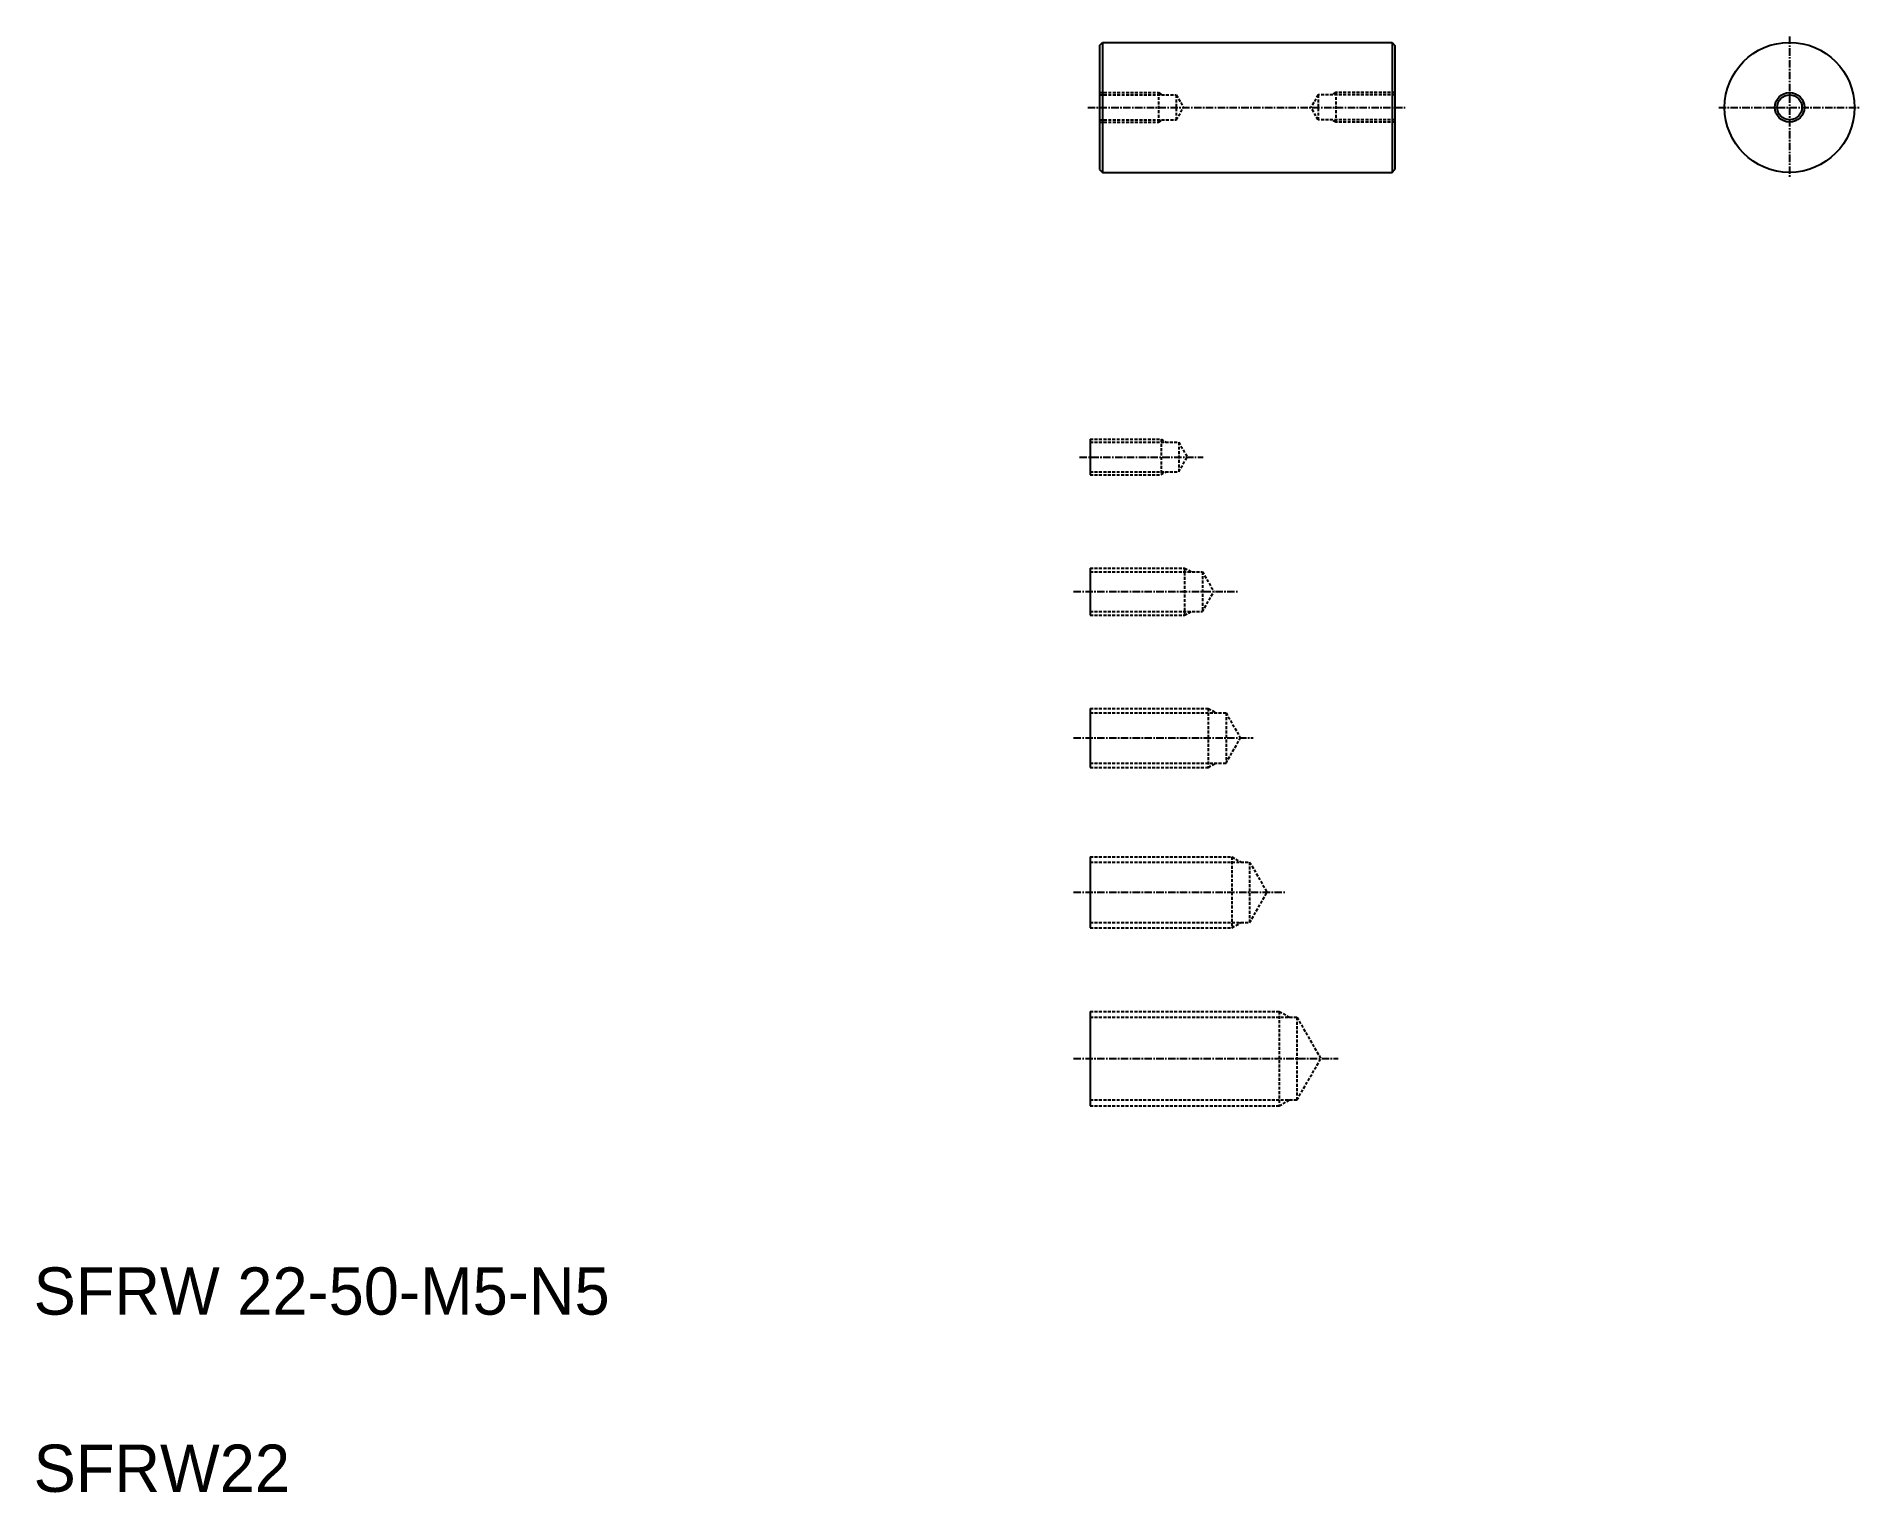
# Model space of a CAD drawing. Extents: x 20 to 329, y 20 to 266.
import ezdxf

# ---------------------------------------------------------------- set-up
doc = ezdxf.new("R2010")
doc.units = 0
doc.linetypes.add('CENTER', pattern=[2, 1.25, -0.25, 0.25, -0.25])
doc.linetypes.add('DASHED', pattern=[0.75, 0.5, -0.25])
doc.layers.get('0').update_dxf_attribs({"linetype": 'CONTINUOUS'})
doc.layers.add('CENTER', color=1, linetype='CENTER')
doc.styles.get("Standard").update_dxf_attribs({"font": 'txt', "height": 6.4})

msp = doc.modelspace()

# ---------------------------------------------------------------- linework, layer by layer
at = {"color": 7, "linetype": 'CONTINUOUS'}
for p, q in [((200.38, 264.88), (200.88, 265.38)), ((200.38, 264.88), (200.38, 243.88)), ((200.88, 265.38), (249.88, 265.38)), ((200.88, 265.38), (200.88, 243.38)), ((249.88, 265.38), (249.88, 243.38)), ((249.88, 265.38), (250.38, 264.88)), ((250.38, 264.88), (250.38, 243.88)), ((200.38, 243.88), (200.88, 243.38)), ((249.88, 243.38), (250.38, 243.88)), ((200.88, 243.38), (249.88, 243.38)), ((198.79, 198.19), (198.79, 192.19)), ((198.79, 176.4), (198.79, 168.4)), ((198.79, 152.63), (198.79, 142.63)), ((198.79, 127.5), (198.79, 115.5)), ((198.79, 101.34), (198.79, 85.34))]:
    msp.add_line(p, q, dxfattribs=at)
at = {"color": 3, "linetype": 'DASHED'}
for p, q in [((200.38, 256.88), (210.38, 256.88)), ((200.38, 256.48), (213.38, 256.48)), ((210.38, 256.88), (210.98, 256.53)), ((210.38, 256.88), (210.38, 251.88)), ((213.38, 256.48), (214.59, 254.38)), ((213.38, 256.48), (213.38, 252.28)), ((237.38, 256.48), (236.16, 254.38)), ((237.38, 256.48), (237.38, 252.28)), ((250.38, 256.48), (237.38, 256.48)), ((240.38, 256.88), (239.77, 256.53)), ((240.38, 256.88), (240.38, 251.88)), ((250.38, 256.88), (240.38, 256.88)), ((213.38, 252.28), (214.59, 254.38)), ((237.38, 252.28), (236.16, 254.38)), ((200.38, 252.28), (213.38, 252.28)), ((200.38, 251.88), (210.38, 251.88)), ((210.38, 251.88), (210.98, 252.23)), ((250.38, 252.28), (237.38, 252.28)), ((240.38, 251.88), (239.77, 252.23)), ((250.38, 251.88), (240.38, 251.88)), ((198.79, 198.19), (210.79, 198.19)), ((198.79, 197.69), (213.79, 197.69)), ((210.79, 198.19), (210.79, 192.19)), ((210.79, 198.19), (211.65, 197.69)), ((213.79, 197.69), (213.79, 192.69)), ((213.79, 197.69), (215.23, 195.19)), ((213.79, 192.69), (215.23, 195.19)), ((198.79, 192.69), (213.79, 192.69)), ((198.79, 192.19), (210.79, 192.19)), ((210.79, 192.19), (211.65, 192.69)), ((198.79, 176.4), (214.79, 176.4)), ((214.79, 176.4), (214.79, 168.4)), ((214.79, 176.4), (215.87, 175.77)), ((198.79, 175.77), (217.79, 175.77)), ((217.79, 175.77), (217.79, 169.02)), ((217.79, 175.77), (219.73, 172.4)), ((217.79, 169.02), (219.73, 172.4)), ((198.79, 169.02), (217.79, 169.02)), ((198.79, 168.4), (214.79, 168.4)), ((214.79, 168.4), (215.87, 169.02)), ((198.79, 152.63), (218.79, 152.63)), ((198.79, 151.88), (221.79, 151.88)), ((218.79, 152.63), (218.79, 142.63)), ((218.79, 152.63), (220.08, 151.88)), ((221.79, 151.88), (221.79, 143.38)), ((221.79, 151.88), (224.24, 147.63)), ((221.79, 143.38), (224.24, 147.63)), ((198.79, 143.38), (221.79, 143.38)), ((198.79, 142.63), (218.79, 142.63)), ((218.79, 142.63), (220.08, 143.38)), ((198.79, 127.5), (222.79, 127.5)), ((198.79, 126.62), (225.79, 126.62)), ((222.79, 127.5), (222.79, 115.5)), ((222.79, 127.5), (224.3, 126.62)), ((225.79, 126.62), (228.74, 121.5)), ((225.79, 126.62), (225.79, 116.37)), ((225.79, 116.37), (228.74, 121.5)), ((198.79, 116.37), (225.79, 116.37)), ((198.79, 115.5), (222.79, 115.5)), ((222.79, 115.5), (224.3, 116.37)), ((198.79, 101.34), (230.79, 101.34)), ((198.79, 100.34), (233.79, 100.34)), ((230.79, 101.34), (230.79, 85.34)), ((230.79, 101.34), (232.52, 100.34)), ((233.79, 100.34), (233.79, 86.34)), ((233.79, 100.34), (237.83, 93.34)), ((233.79, 86.34), (237.83, 93.34)), ((198.79, 86.34), (233.79, 86.34)), ((198.79, 85.34), (230.79, 85.34)), ((230.79, 85.34), (232.52, 86.34))]:
    msp.add_line(p, q, dxfattribs=at)
at = {"color": 7, "linetype": 'CONTINUOUS'}
msp.add_circle((317.16, 254.38), 11, dxfattribs=at)
at = {"color": 3, "linetype": 'CONTINUOUS'}
for radius in [2.5, 2.1]:
    msp.add_circle((317.16, 254.38), radius, dxfattribs=at)
at = {"layer": 'CENTER', "color": 1, "linetype": 'CENTER'}
for p, q in [((317.16, 266.38), (317.16, 242.38)), ((198.38, 254.38), (252.38, 254.38)), ((305.16, 254.38), (329.16, 254.38)), ((197.01, 195.19), (217.93, 195.19)), ((195.99, 172.4), (223.9, 172.4)), ((195.99, 147.63), (226.41, 147.63)), ((195.99, 121.5), (231.74, 121.5)), ((195.99, 93.34), (240.78, 93.34))]:
    msp.add_line(p, q, dxfattribs=at)

# ---------------------------------------------------------------- texts
at = {"color": 7, "linetype": 'CONTINUOUS'}
for s, p in [('SFRW 22-50-M5-N5', (20, 50)), ('SFRW22', (20, 20))]:
    msp.add_text(s, height=8, dxfattribs=at).set_placement(p)

doc.saveas('drawing.dxf')
